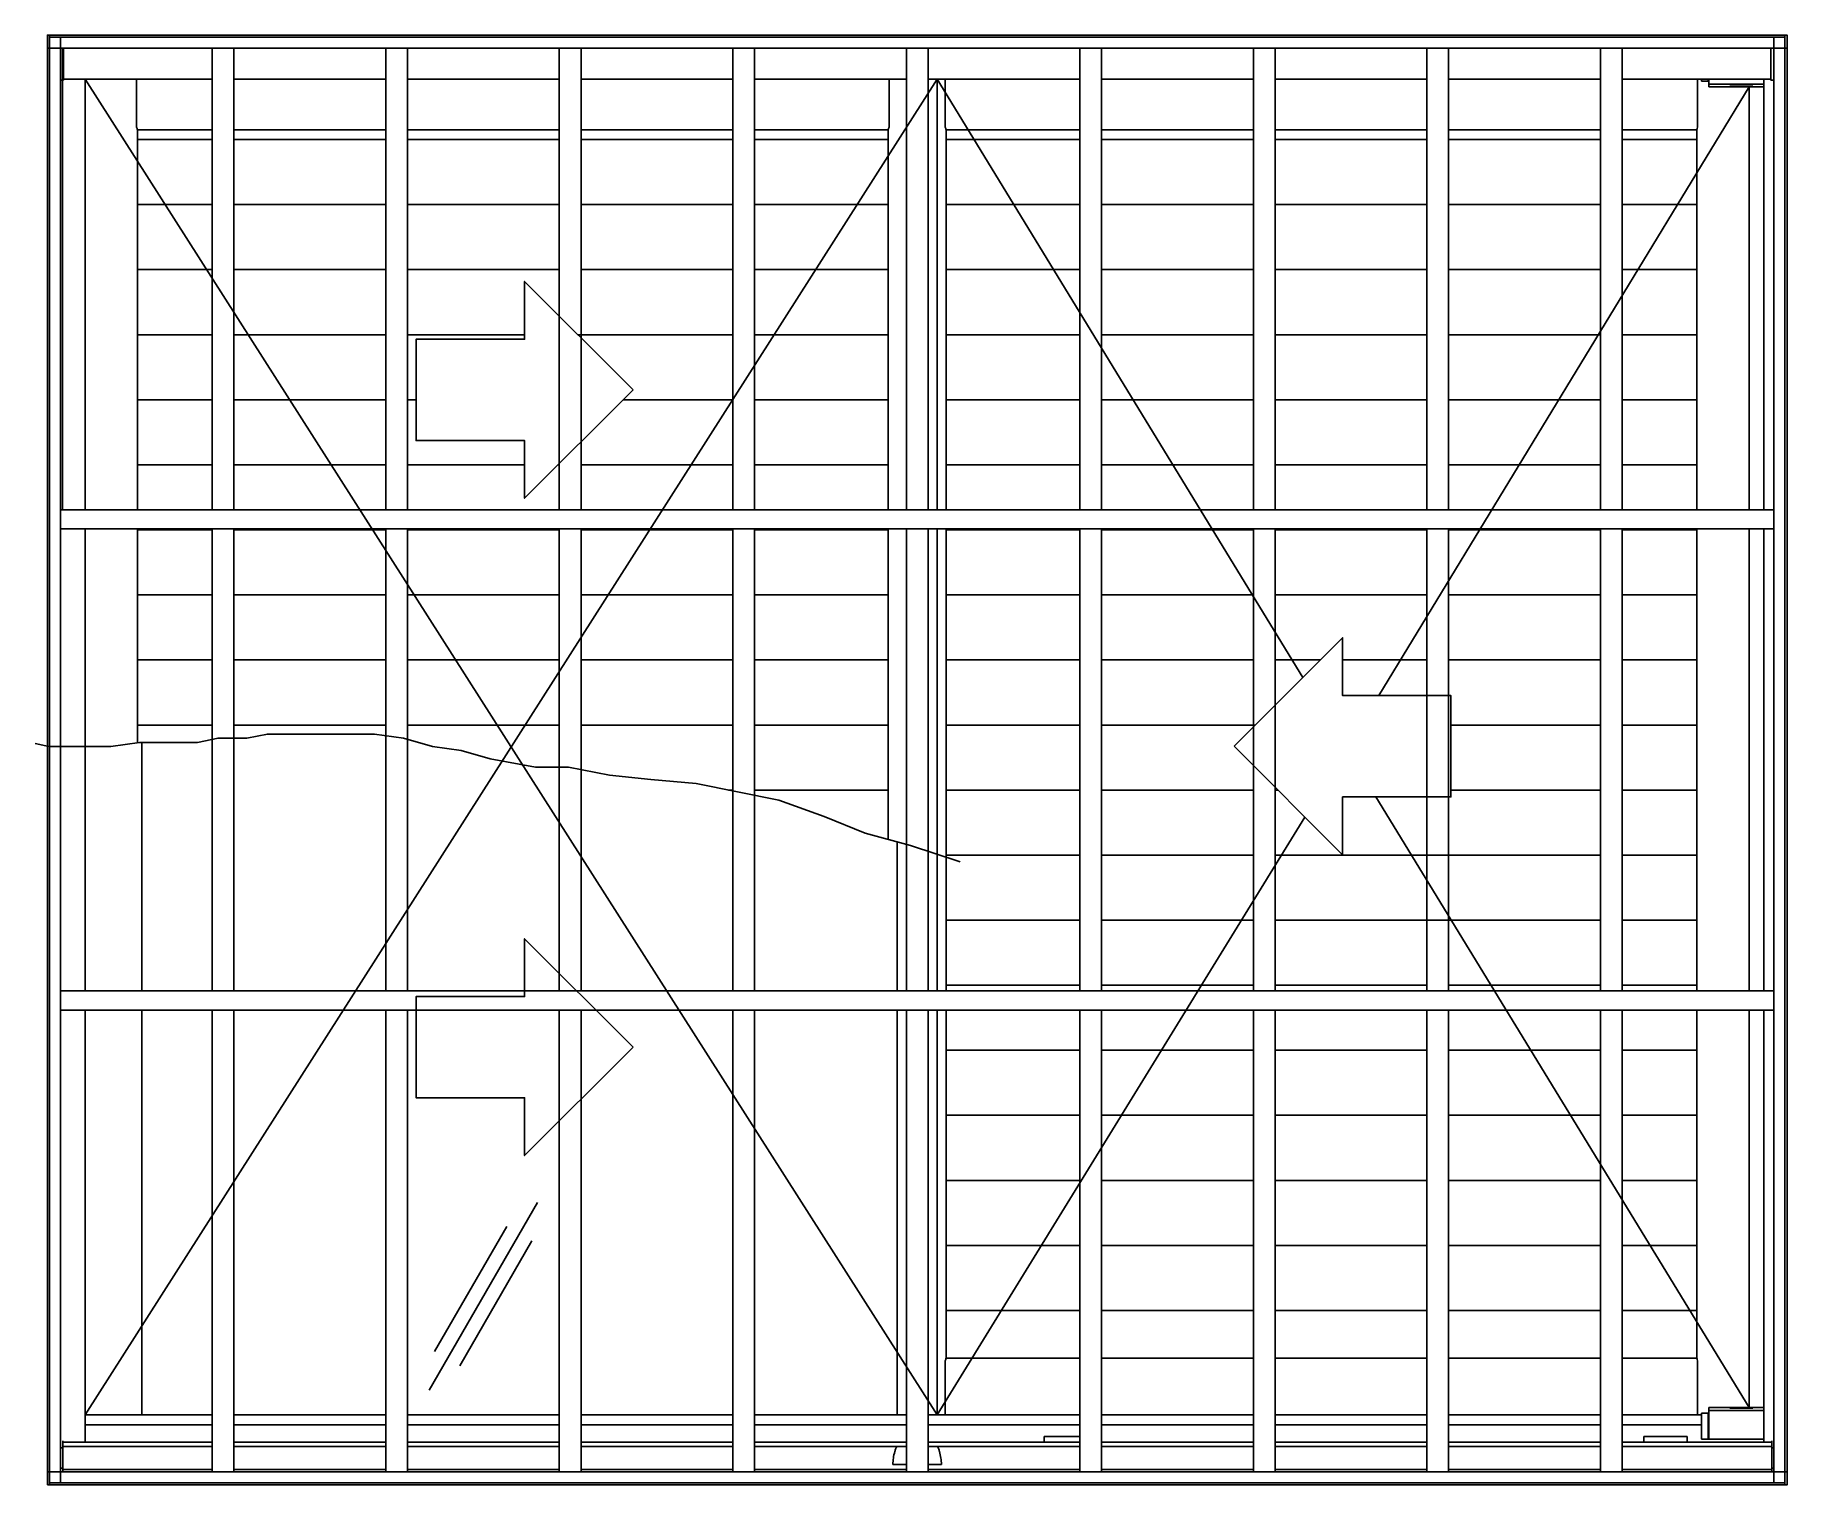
# Model space of a CAD drawing. Header units: millimetres. Extents: x 431.18 to 432.39, y 1059.79 to 1060.79.
import ezdxf

# ---------------------------------------------------------------- set-up
doc = ezdxf.new("R2010")
doc.units = ezdxf.units.MM
doc.header["$LTSCALE"] = 0.5
doc.layers.add('Gravia_Janelas', color=1, linetype='Continuous')

msp = doc.modelspace()

# ---------------------------------------------------------------- linework, layer by layer
at = {"layer": 'Gravia_Janelas'}
for p, q in [((432.3947, 1060.7911), (431.1932, 1060.7911)), ((431.1932, 1060.791), (431.1932, 1060.7911)), ((431.1932, 1060.791), (431.1932, 1060.7903)), ((431.1932, 1060.79), (431.1932, 1060.7903)), ((431.1932, 1060.79), (431.1932, 1060.7896)), ((431.1932, 1060.7896), (431.1932, 1059.7896)), ((431.1932, 1060.7896), (431.1936, 1060.7896)), ((431.1932, 1060.7892), (431.1932, 1060.7896)), ((432.3932, 1060.7896), (431.1932, 1060.7896)), ((431.2004, 1060.7896), (431.1936, 1060.7896)), ((431.2004, 1060.7896), (431.2008, 1060.7896)), ((431.2008, 1060.7892), (431.2008, 1060.7896)), ((432.3856, 1060.7896), (431.2008, 1060.7896)), ((432.3856, 1060.7896), (432.3856, 1060.7892)), ((432.3856, 1060.7896), (432.386, 1060.7896)), ((432.3928, 1060.7896), (432.386, 1060.7896)), ((432.3928, 1060.7896), (432.3932, 1060.7896)), ((432.3932, 1060.7911), (432.3932, 1060.791)), ((432.3932, 1060.7903), (432.3932, 1060.791)), ((432.3932, 1060.7903), (432.3932, 1060.79)), ((432.3932, 1060.7896), (432.3932, 1060.79)), ((432.3932, 1060.7896), (432.3932, 1059.7896)), ((432.3932, 1060.7896), (432.3932, 1060.7892)), ((432.3947, 1060.7911), (432.3947, 1059.7972)), ((431.1917, 1060.782), (431.1917, 1059.7881)), ((431.1917, 1060.782), (431.1918, 1060.782)), ((431.1924, 1060.782), (431.1918, 1060.782)), ((431.1924, 1060.782), (431.1927, 1060.782)), ((431.1932, 1060.782), (431.1927, 1060.782)), ((431.1932, 1060.7892), (431.1932, 1060.7825)), ((431.1932, 1060.782), (431.1932, 1060.7825)), ((431.1932, 1060.782), (431.1932, 1059.7972)), ((431.1932, 1060.782), (431.1936, 1060.782)), ((431.2003, 1060.782), (431.1936, 1060.782)), ((431.2003, 1060.782), (431.2008, 1060.782)), ((431.2008, 1060.7892), (431.2008, 1060.7824)), ((431.2008, 1060.782), (431.2008, 1060.7824)), ((432.3856, 1060.782), (431.2008, 1060.782)), ((431.2008, 1060.782), (431.2008, 1059.7972)), ((432.3856, 1060.782), (431.2008, 1060.782)), ((431.2008, 1060.782), (431.2008, 1059.7972)), ((431.2022, 1060.782), (431.2022, 1060.781)), ((431.2022, 1060.7806), (431.2022, 1060.781)), ((431.2022, 1060.7806), (431.2022, 1060.4626)), ((431.2028, 1060.7612), (431.2028, 1060.782)), ((431.3057, 1060.782), (431.3057, 1060.4626)), ((431.3207, 1060.782), (431.3207, 1060.4626)), ((431.4257, 1060.782), (431.4257, 1060.4626)), ((431.4407, 1060.782), (431.4407, 1060.4626)), ((431.5457, 1060.782), (431.5457, 1060.4626)), ((431.5607, 1060.782), (431.5607, 1060.4626)), ((431.6657, 1060.782), (431.6657, 1060.4626)), ((431.6807, 1060.782), (431.6807, 1060.4626)), ((431.7857, 1060.782), (431.7857, 1060.4626)), ((431.8007, 1060.782), (431.8007, 1060.4626)), ((431.9057, 1060.782), (431.9057, 1060.4626)), ((431.9207, 1060.782), (431.9207, 1060.4626)), ((432.0257, 1060.782), (432.0257, 1060.4626)), ((432.0407, 1060.782), (432.0407, 1060.4626)), ((432.1457, 1060.782), (432.1457, 1060.4626)), ((432.1607, 1060.782), (432.1607, 1060.4626)), ((432.2657, 1060.782), (432.2657, 1060.4626)), ((432.2807, 1060.782), (432.2807, 1060.4626)), ((432.3836, 1060.782), (432.3836, 1060.7612)), ((432.3856, 1060.7824), (432.3856, 1060.7892)), ((432.3856, 1060.7824), (432.3856, 1060.782)), ((432.3856, 1060.782), (432.3856, 1059.7972)), ((432.3856, 1060.782), (432.3856, 1059.7972)), ((432.3861, 1060.782), (432.3856, 1060.782)), ((432.3861, 1060.782), (432.3928, 1060.782)), ((432.3932, 1060.782), (432.3928, 1060.782)), ((432.3932, 1060.7825), (432.3932, 1060.7892)), ((432.3932, 1060.7825), (432.3932, 1060.782)), ((432.3932, 1060.782), (432.3932, 1059.7972)), ((432.3932, 1060.782), (432.3936, 1060.782)), ((432.3939, 1060.782), (432.3936, 1060.782)), ((432.3939, 1060.782), (432.3945, 1060.782)), ((432.3947, 1060.782), (432.3945, 1060.782)), ((431.2008, 1060.7599), (431.2028, 1060.7599)), ((431.2028, 1060.7612), (431.2028, 1060.7599)), ((431.2028, 1060.7606), (431.3057, 1060.7606)), ((431.2178, 1060.7606), (431.2178, 1060.4626)), ((431.2178, 1060.7606), (431.8069, 1059.8367)), ((431.2178, 1059.8367), (431.8069, 1060.7606)), ((431.3207, 1060.7606), (431.4257, 1060.7606)), ((431.4407, 1060.7606), (431.5457, 1060.7606)), ((431.5607, 1060.7606), (431.6657, 1060.7606)), ((431.6807, 1060.7606), (431.7857, 1060.7606)), ((431.8007, 1060.7606), (431.9057, 1060.7606)), ((431.8069, 1060.7606), (432.0599, 1060.3467)), ((431.8069, 1060.7606), (431.8069, 1060.4626)), ((431.9207, 1060.7606), (432.0257, 1060.7606)), ((432.0407, 1060.7606), (432.1457, 1060.7606)), ((432.3686, 1060.7552), (432.1125, 1060.3341)), ((432.1607, 1060.7606), (432.2657, 1060.7606)), ((432.2807, 1060.7606), (432.3836, 1060.7606)), ((432.3356, 1060.7606), (432.3356, 1060.7592)), ((432.3376, 1060.7592), (432.3356, 1060.7592)), ((432.3376, 1060.7592), (432.3401, 1060.7592)), ((432.3401, 1060.7606), (432.3401, 1060.7592)), ((432.3401, 1060.7592), (432.3406, 1060.7592)), ((432.3406, 1060.7572), (432.3406, 1060.7606)), ((432.3406, 1060.7552), (432.3406, 1060.7572)), ((432.3406, 1060.7572), (432.3786, 1060.7572)), ((432.3406, 1060.7552), (432.3551, 1060.7552)), ((432.3551, 1060.7557), (432.3711, 1060.7557)), ((432.3551, 1060.7552), (432.3551, 1060.7557)), ((432.3711, 1060.7557), (432.3551, 1060.7557)), ((432.3551, 1060.7557), (432.3551, 1060.7552)), ((432.3711, 1060.7552), (432.3551, 1060.7552)), ((432.3686, 1060.7552), (432.3686, 1060.4626)), ((432.3711, 1060.7557), (432.3711, 1060.7552)), ((432.3711, 1060.7557), (432.3711, 1060.7552)), ((432.3711, 1060.7552), (432.3786, 1060.7552)), ((432.3786, 1060.7606), (432.3786, 1060.4626)), ((432.3836, 1060.7599), (432.3836, 1060.7612)), ((432.3856, 1060.7599), (432.3836, 1060.7599)), ((431.2541, 1060.4626), (431.2541, 1060.7255)), ((431.2541, 1060.7188), (431.3057, 1060.7188)), ((431.3207, 1060.7188), (431.4257, 1060.7188)), ((431.4407, 1060.7188), (431.5457, 1060.7188)), ((431.5607, 1060.7188), (431.6657, 1060.7188)), ((431.6807, 1060.7188), (431.7731, 1060.7188)), ((431.7731, 1060.7255), (431.7731, 1060.4626)), ((431.8133, 1060.7255), (431.8133, 1060.4626)), ((431.8133, 1060.7188), (431.9057, 1060.7188)), ((431.9207, 1060.7188), (432.0257, 1060.7188)), ((432.0407, 1060.7188), (432.1457, 1060.7188)), ((432.1607, 1060.7188), (432.2657, 1060.7188)), ((432.2807, 1060.7188), (432.3323, 1060.7188)), ((432.3323, 1060.4626), (432.3323, 1060.7255)), ((431.2541, 1060.6738), (431.3057, 1060.6738)), ((431.3207, 1060.6738), (431.4257, 1060.6738)), ((431.4407, 1060.6738), (431.5457, 1060.6738)), ((431.5607, 1060.6738), (431.6657, 1060.6738)), ((431.6807, 1060.6738), (431.7731, 1060.6738)), ((431.8133, 1060.6738), (431.9057, 1060.6738)), ((431.9207, 1060.6738), (432.0257, 1060.6738)), ((432.0407, 1060.6738), (432.1457, 1060.6738)), ((432.1607, 1060.6738), (432.2657, 1060.6738)), ((432.2807, 1060.6738), (432.3323, 1060.6738)), ((431.2541, 1060.6288), (431.3057, 1060.6288)), ((431.3207, 1060.6288), (431.4257, 1060.6288)), ((431.4407, 1060.6288), (431.5457, 1060.6288)), ((431.5607, 1060.6288), (431.6657, 1060.6288)), ((431.6807, 1060.6288), (431.7731, 1060.6288)), ((431.8133, 1060.6288), (431.9057, 1060.6288)), ((431.9207, 1060.6288), (432.0257, 1060.6288)), ((432.0407, 1060.6288), (432.1457, 1060.6288)), ((432.1607, 1060.6288), (432.2657, 1060.6288)), ((432.2807, 1060.6288), (432.3323, 1060.6288)), ((431.2541, 1060.5838), (431.3057, 1060.5838)), ((431.3207, 1060.5838), (431.4257, 1060.5838)), ((431.4407, 1060.5838), (431.5217, 1060.5838)), ((431.5586, 1060.5838), (431.6657, 1060.5838)), ((431.6807, 1060.5838), (431.7731, 1060.5838)), ((431.8133, 1060.5838), (431.9057, 1060.5838)), ((431.9207, 1060.5838), (432.0257, 1060.5838)), ((432.0407, 1060.5838), (432.1457, 1060.5838)), ((432.1607, 1060.5838), (432.2657, 1060.5838)), ((432.2807, 1060.5838), (432.3323, 1060.5838)), ((431.2541, 1060.5388), (431.3057, 1060.5388)), ((431.3207, 1060.5388), (431.4257, 1060.5388)), ((431.4407, 1060.5388), (431.4467, 1060.5388)), ((431.5899, 1060.5388), (431.6657, 1060.5388)), ((431.6807, 1060.5388), (431.7731, 1060.5388)), ((431.8133, 1060.5388), (431.9057, 1060.5388)), ((431.9207, 1060.5388), (432.0257, 1060.5388)), ((432.0407, 1060.5388), (432.1457, 1060.5388)), ((432.1607, 1060.5388), (432.2657, 1060.5388)), ((432.2807, 1060.5388), (432.3323, 1060.5388)), ((431.2541, 1060.4938), (431.3057, 1060.4938)), ((431.3207, 1060.4938), (431.4257, 1060.4938)), ((431.4407, 1060.4938), (431.5217, 1060.4938)), ((431.5449, 1060.4938), (431.5457, 1060.4938)), ((431.5607, 1060.4938), (431.6657, 1060.4938)), ((431.6807, 1060.4938), (431.7731, 1060.4938)), ((431.8133, 1060.4938), (431.9057, 1060.4938)), ((431.9207, 1060.4938), (432.0257, 1060.4938)), ((432.0407, 1060.4938), (432.1457, 1060.4938)), ((432.1607, 1060.4938), (432.2657, 1060.4938)), ((432.2807, 1060.4938), (432.3323, 1060.4938)), ((432.3856, 1060.4626), (431.2008, 1060.4626)), ((432.3856, 1060.4494), (431.2008, 1060.4494)), ((431.2178, 1060.4494), (431.2178, 1060.1298)), ((431.2541, 1060.3016), (431.2541, 1060.4494)), ((431.2541, 1060.4488), (431.3057, 1060.4488)), ((431.3057, 1060.4494), (431.3057, 1060.1298)), ((431.3207, 1060.4494), (431.3207, 1060.1298)), ((431.3207, 1060.4488), (431.4257, 1060.4488)), ((431.4257, 1060.4494), (431.4257, 1060.1298)), ((431.4407, 1060.4494), (431.4407, 1060.1298)), ((431.4407, 1060.4488), (431.5457, 1060.4488)), ((431.5457, 1060.4494), (431.5457, 1060.1298)), ((431.5607, 1060.4494), (431.5607, 1060.1298)), ((431.5607, 1060.4488), (431.6657, 1060.4488)), ((431.6657, 1060.4494), (431.6657, 1060.1298)), ((431.6807, 1060.4494), (431.6807, 1060.1298)), ((431.6807, 1060.4488), (431.7731, 1060.4488)), ((431.7731, 1060.4494), (431.7731, 1060.2347)), ((431.7857, 1060.4494), (431.7857, 1060.1298)), ((431.8007, 1060.4494), (431.8007, 1060.1298)), ((431.8069, 1060.4494), (431.8069, 1060.1298)), ((431.8133, 1060.4494), (431.8133, 1060.1298)), ((431.8133, 1060.4488), (431.9057, 1060.4488)), ((431.9057, 1060.4494), (431.9057, 1060.1298)), ((431.9207, 1060.4494), (431.9207, 1060.1298)), ((431.9207, 1060.4488), (432.0257, 1060.4488)), ((432.0257, 1060.4494), (432.0257, 1060.1298)), ((432.0407, 1060.4494), (432.0407, 1060.1298)), ((432.0407, 1060.4488), (432.1457, 1060.4488)), ((432.1457, 1060.4494), (432.1457, 1060.1298)), ((432.1607, 1060.4494), (432.1607, 1060.1298)), ((432.1607, 1060.4488), (432.2657, 1060.4488)), ((432.2657, 1060.4494), (432.2657, 1060.1298)), ((432.2807, 1060.4494), (432.2807, 1060.1298)), ((432.2807, 1060.4488), (432.3323, 1060.4488)), ((432.3323, 1060.1298), (432.3323, 1060.4494)), ((432.3686, 1060.4494), (432.3686, 1060.1298)), ((432.3786, 1060.4494), (432.3786, 1060.1298)), ((431.2541, 1060.4038), (431.3057, 1060.4038)), ((431.3207, 1060.4038), (431.4257, 1060.4038)), ((431.4407, 1060.4038), (431.5457, 1060.4038)), ((431.5607, 1060.4038), (431.6657, 1060.4038)), ((431.6807, 1060.4038), (431.7731, 1060.4038)), ((431.8133, 1060.4038), (431.9057, 1060.4038)), ((431.9207, 1060.4038), (432.0257, 1060.4038)), ((432.0407, 1060.4038), (432.1457, 1060.4038)), ((432.1607, 1060.4038), (432.2657, 1060.4038)), ((432.2807, 1060.4038), (432.3323, 1060.4038)), ((431.2541, 1060.3588), (431.3057, 1060.3588)), ((431.3207, 1060.3588), (431.4257, 1060.3588)), ((431.4407, 1060.3588), (431.5457, 1060.3588)), ((431.5607, 1060.3588), (431.6657, 1060.3588)), ((431.6807, 1060.3588), (431.7731, 1060.3588)), ((431.8133, 1060.3588), (431.9057, 1060.3588)), ((431.9207, 1060.3588), (432.0257, 1060.3588)), ((432.0407, 1060.3588), (432.072, 1060.3588)), ((432.0873, 1060.3588), (432.1457, 1060.3588)), ((432.1607, 1060.3588), (432.2657, 1060.3588)), ((432.2807, 1060.3588), (432.3323, 1060.3588)), ((431.2541, 1060.3138), (431.3057, 1060.3138)), ((431.3207, 1060.3138), (431.4257, 1060.3138)), ((431.4407, 1060.3138), (431.5457, 1060.3138)), ((431.5607, 1060.3138), (431.6657, 1060.3138)), ((431.6807, 1060.3138), (431.7731, 1060.3138)), ((431.8133, 1060.3138), (431.9057, 1060.3138)), ((431.9207, 1060.3138), (432.027, 1060.3138)), ((432.1623, 1060.3138), (432.2657, 1060.3138)), ((432.2807, 1060.3138), (432.3323, 1060.3138)), ((431.2571, 1060.3018), (431.2571, 1060.1298)), ((431.6628, 1060.2688), (431.6657, 1060.2688)), ((431.6807, 1060.2688), (431.7731, 1060.2688)), ((431.8133, 1060.2688), (431.9057, 1060.2688)), ((431.9207, 1060.2688), (432.0257, 1060.2688)), ((432.0407, 1060.2688), (432.0427, 1060.2688)), ((432.1623, 1060.2688), (432.2657, 1060.2688)), ((432.2807, 1060.2688), (432.3323, 1060.2688)), ((432.1103, 1060.2641), (432.3686, 1059.8417)), ((432.0613, 1060.2501), (431.8069, 1059.8367)), ((431.7793, 1060.233), (431.7793, 1060.1298)), ((431.8133, 1060.2238), (431.9057, 1060.2238)), ((431.9207, 1060.2238), (432.0257, 1060.2238)), ((432.0407, 1060.2238), (432.2657, 1060.2238)), ((432.2807, 1060.2238), (432.3323, 1060.2238)), ((431.8133, 1060.1788), (431.9057, 1060.1788)), ((431.9207, 1060.1788), (432.0257, 1060.1788)), ((432.0407, 1060.1788), (432.2657, 1060.1788)), ((432.2807, 1060.1788), (432.3323, 1060.1788)), ((432.3856, 1060.1298), (431.2008, 1060.1298)), ((431.8133, 1060.1338), (431.9057, 1060.1338)), ((431.9207, 1060.1338), (432.0257, 1060.1338)), ((432.0407, 1060.1338), (432.1457, 1060.1338)), ((432.1607, 1060.1338), (432.2657, 1060.1338)), ((432.2807, 1060.1338), (432.3323, 1060.1338)), ((431.2008, 1060.1166), (432.3856, 1060.1166)), ((431.2178, 1060.1166), (431.2178, 1059.8177)), ((431.2571, 1060.1166), (431.2571, 1059.8367)), ((431.3057, 1060.1166), (431.3057, 1059.7972)), ((431.3207, 1060.1166), (431.3207, 1059.7972)), ((431.4257, 1060.1166), (431.4257, 1059.7972)), ((431.4407, 1060.1166), (431.4407, 1059.7972)), ((431.5457, 1060.1166), (431.5457, 1059.7972)), ((431.5607, 1060.1166), (431.5607, 1059.7972)), ((431.6657, 1060.1166), (431.6657, 1059.7972)), ((431.6807, 1060.1166), (431.6807, 1059.7972)), ((431.7793, 1060.1166), (431.7793, 1059.8367)), ((431.7857, 1060.1166), (431.7857, 1059.7972)), ((431.8007, 1060.1166), (431.8007, 1059.7972)), ((431.8069, 1060.1166), (431.8069, 1059.8367)), ((431.8133, 1060.1166), (431.8133, 1059.8758)), ((431.9057, 1060.1166), (431.9057, 1059.7972)), ((431.9207, 1060.1166), (431.9207, 1059.7972)), ((432.0257, 1060.1166), (432.0257, 1059.7972)), ((432.0407, 1060.1166), (432.0407, 1059.7972)), ((432.1457, 1060.1166), (432.1457, 1059.7972)), ((432.1607, 1060.1166), (432.1607, 1059.7972)), ((432.2657, 1060.1166), (432.2657, 1059.7972)), ((432.2807, 1060.1166), (432.2807, 1059.7972)), ((432.3323, 1059.8758), (432.3323, 1060.1166)), ((432.3686, 1060.1166), (432.3686, 1059.8417)), ((432.3786, 1060.1166), (432.3786, 1059.8177)), ((431.8133, 1060.0888), (431.9057, 1060.0888)), ((431.9207, 1060.0888), (432.0257, 1060.0888)), ((432.0407, 1060.0888), (432.1457, 1060.0888)), ((432.1607, 1060.0888), (432.2657, 1060.0888)), ((432.2807, 1060.0888), (432.3323, 1060.0888)), ((431.8133, 1060.0438), (431.9057, 1060.0438)), ((431.9207, 1060.0438), (432.0257, 1060.0438)), ((432.0407, 1060.0438), (432.1457, 1060.0438)), ((432.1607, 1060.0438), (432.2657, 1060.0438)), ((432.2807, 1060.0438), (432.3323, 1060.0438)), ((431.8133, 1059.9988), (431.9057, 1059.9988)), ((431.9207, 1059.9988), (432.0257, 1059.9988)), ((432.0407, 1059.9988), (432.1457, 1059.9988)), ((432.1607, 1059.9988), (432.2657, 1059.9988)), ((432.2807, 1059.9988), (432.3323, 1059.9988)), ((431.5307, 1059.9836), (431.4557, 1059.8537)), ((431.5095, 1059.967), (431.4595, 1059.8804)), ((431.5268, 1059.957), (431.4768, 1059.8704)), ((431.8133, 1059.9538), (431.9057, 1059.9538)), ((431.9207, 1059.9538), (432.0257, 1059.9538)), ((432.0407, 1059.9538), (432.1457, 1059.9538)), ((432.1607, 1059.9538), (432.2657, 1059.9538)), ((432.2807, 1059.9538), (432.3323, 1059.9538)), ((431.8133, 1059.9088), (431.9057, 1059.9088)), ((431.9207, 1059.9088), (432.0257, 1059.9088)), ((432.0407, 1059.9088), (432.1457, 1059.9088)), ((432.1607, 1059.9088), (432.2657, 1059.9088)), ((432.2807, 1059.9088), (432.3323, 1059.9088)), ((431.2178, 1059.8367), (431.3057, 1059.8367)), ((431.3207, 1059.8367), (431.4257, 1059.8367)), ((431.4407, 1059.8367), (431.5457, 1059.8367)), ((431.5607, 1059.8367), (431.6657, 1059.8367)), ((431.6807, 1059.8367), (431.7857, 1059.8367)), ((431.8007, 1059.8367), (431.9057, 1059.8367)), ((431.8069, 1059.8367), (431.9057, 1059.8367)), ((431.9207, 1059.8367), (432.0257, 1059.8367)), ((431.9207, 1059.8367), (432.0257, 1059.8367)), ((432.0407, 1059.8367), (432.1457, 1059.8367)), ((432.0407, 1059.8367), (432.1457, 1059.8367)), ((432.1607, 1059.8367), (432.2657, 1059.8367)), ((432.1607, 1059.8367), (432.2657, 1059.8367)), ((432.2807, 1059.8367), (432.3356, 1059.8367)), ((432.2807, 1059.8367), (432.3356, 1059.8367)), ((432.3356, 1059.8377), (432.3356, 1059.8197)), ((432.3356, 1059.8377), (432.3376, 1059.8377)), ((432.3401, 1059.8377), (432.3376, 1059.8377)), ((432.3406, 1059.8377), (432.3401, 1059.8377)), ((432.3401, 1059.8197), (432.3401, 1059.8377)), ((432.3406, 1059.8417), (432.3406, 1059.8397)), ((432.3551, 1059.8417), (432.3406, 1059.8417)), ((432.3406, 1059.8397), (432.3406, 1059.8197)), ((432.3786, 1059.8397), (432.3406, 1059.8397)), ((432.3551, 1059.8412), (432.3551, 1059.8417)), ((432.3551, 1059.8417), (432.3711, 1059.8417)), ((432.3551, 1059.8412), (432.3551, 1059.8417)), ((432.3711, 1059.8412), (432.3551, 1059.8412)), ((432.3551, 1059.8412), (432.3711, 1059.8412)), ((432.3786, 1059.8417), (432.3711, 1059.8417)), ((432.3711, 1059.8417), (432.3711, 1059.8412)), ((432.3711, 1059.8412), (432.3711, 1059.8417)), ((431.2178, 1059.8297), (431.3057, 1059.8297)), ((431.3207, 1059.8297), (431.4257, 1059.8297)), ((431.4407, 1059.8297), (431.5457, 1059.8297)), ((431.5607, 1059.8297), (431.6657, 1059.8297)), ((431.6807, 1059.8297), (431.7857, 1059.8297)), ((431.8007, 1059.8297), (431.9057, 1059.8297)), ((431.8811, 1059.8181), (431.8811, 1059.8217)), ((431.8811, 1059.8217), (431.9057, 1059.8217)), ((431.9207, 1059.8297), (432.0257, 1059.8297)), ((432.0407, 1059.8297), (432.1457, 1059.8297)), ((432.1607, 1059.8297), (432.2657, 1059.8297)), ((432.2807, 1059.8297), (432.3356, 1059.8297)), ((432.2956, 1059.8181), (432.2956, 1059.8217)), ((432.2956, 1059.8217), (432.3256, 1059.8217)), ((432.3256, 1059.8217), (432.3256, 1059.8181)), ((431.2008, 1059.8137), (431.2023, 1059.8137)), ((431.2023, 1059.8186), (431.2023, 1059.8154)), ((431.2023, 1059.8177), (431.2166, 1059.8177)), ((431.2023, 1059.8154), (431.2023, 1059.8137)), ((431.2023, 1059.8147), (431.3057, 1059.8147)), ((431.2023, 1059.7997), (431.2023, 1059.8137)), ((431.2176, 1059.8177), (431.2166, 1059.8177)), ((431.2176, 1059.8177), (431.3057, 1059.8177)), ((431.3207, 1059.8177), (431.4257, 1059.8177)), ((431.3207, 1059.8147), (431.4257, 1059.8147)), ((431.4407, 1059.8177), (431.5457, 1059.8177)), ((431.4407, 1059.8147), (431.5457, 1059.8147)), ((431.5607, 1059.8177), (431.6657, 1059.8177)), ((431.5607, 1059.8147), (431.6657, 1059.8147)), ((431.6807, 1059.8177), (431.7857, 1059.8177)), ((431.6807, 1059.8147), (431.7857, 1059.8147)), ((431.8007, 1059.8177), (431.9057, 1059.8177)), ((431.8007, 1059.8147), (431.9057, 1059.8147)), ((431.8811, 1059.8177), (431.8811, 1059.8181)), ((431.9207, 1059.8177), (432.0257, 1059.8177)), ((431.9207, 1059.8147), (432.0257, 1059.8147)), ((432.0407, 1059.8177), (432.1457, 1059.8177)), ((432.0407, 1059.8147), (432.1457, 1059.8147)), ((432.1607, 1059.8177), (432.2657, 1059.8177)), ((432.1607, 1059.8147), (432.2657, 1059.8147)), ((432.2807, 1059.8177), (432.3786, 1059.8177)), ((432.2807, 1059.8147), (432.3841, 1059.8147)), ((432.2956, 1059.8177), (432.2956, 1059.8181)), ((432.3256, 1059.8181), (432.3256, 1059.8177)), ((432.3376, 1059.8197), (432.3356, 1059.8197)), ((432.3376, 1059.8197), (432.3401, 1059.8197)), ((432.3401, 1059.8197), (432.3406, 1059.8197)), ((432.3786, 1059.8197), (432.3406, 1059.8197)), ((432.3792, 1059.8177), (432.3786, 1059.8177)), ((432.3792, 1059.8177), (432.3841, 1059.8177)), ((432.3841, 1059.8154), (432.3841, 1059.8186)), ((432.3841, 1059.8137), (432.3841, 1059.8154)), ((432.3841, 1059.8137), (432.3841, 1059.7997)), ((432.3841, 1059.8137), (432.3856, 1059.8137)), ((431.1918, 1059.7972), (431.1917, 1059.7972)), ((431.1918, 1059.7972), (431.1924, 1059.7972)), ((431.1927, 1059.7972), (431.1924, 1059.7972)), ((431.1927, 1059.7972), (431.1932, 1059.7972)), ((431.1932, 1059.7967), (431.1932, 1059.7972)), ((431.1936, 1059.7972), (431.1932, 1059.7972)), ((431.1932, 1059.7967), (431.1932, 1059.79)), ((431.1936, 1059.7972), (431.2003, 1059.7972)), ((431.2008, 1059.7972), (431.2003, 1059.7972)), ((431.2008, 1059.7997), (431.2023, 1059.7997)), ((431.2008, 1059.7972), (432.3856, 1059.7972)), ((431.2008, 1059.7968), (431.2008, 1059.7972)), ((431.2008, 1059.7972), (432.3856, 1059.7972)), ((431.2008, 1059.7968), (431.2008, 1059.79)), ((431.2023, 1059.7997), (431.2023, 1059.7987)), ((431.2023, 1059.7987), (431.3057, 1059.7987)), ((431.2023, 1059.7972), (431.2023, 1059.7987)), ((431.3207, 1059.7987), (431.4257, 1059.7987)), ((431.4407, 1059.7987), (431.5457, 1059.7987)), ((431.5607, 1059.7987), (431.6657, 1059.7987)), ((431.6807, 1059.7987), (431.7857, 1059.7987)), ((431.7777, 1059.8022), (431.7764, 1059.8022)), ((431.7777, 1059.8022), (431.779, 1059.8022)), ((431.7857, 1059.8022), (431.779, 1059.8022)), ((431.8073, 1059.8022), (431.8007, 1059.8022)), ((431.8007, 1059.7987), (431.9057, 1059.7987)), ((431.8073, 1059.8022), (431.8086, 1059.8022)), ((431.8099, 1059.8022), (431.8086, 1059.8022)), ((431.9207, 1059.7987), (432.0257, 1059.7987)), ((432.0407, 1059.7987), (432.1457, 1059.7987)), ((432.1607, 1059.7987), (432.2657, 1059.7987)), ((432.2807, 1059.7987), (432.3841, 1059.7987)), ((432.3841, 1059.7987), (432.3841, 1059.7997)), ((432.3841, 1059.7997), (432.3856, 1059.7997)), ((432.3841, 1059.7987), (432.3841, 1059.7972)), ((432.3842, 1059.7972), (432.3842, 1059.7982)), ((432.3856, 1059.7972), (432.3856, 1059.7968)), ((432.3856, 1059.7972), (432.3861, 1059.7972)), ((432.3856, 1059.79), (432.3856, 1059.7968)), ((432.3928, 1059.7972), (432.3861, 1059.7972)), ((432.3928, 1059.7972), (432.3932, 1059.7972)), ((432.3932, 1059.7972), (432.3932, 1059.7967)), ((432.3936, 1059.7972), (432.3932, 1059.7972)), ((432.3932, 1059.79), (432.3932, 1059.7967)), ((432.3936, 1059.7972), (432.3939, 1059.7972)), ((432.3945, 1059.7972), (432.3939, 1059.7972)), ((432.3945, 1059.7972), (432.3947, 1059.7972)), ((431.1917, 1059.7881), (432.3932, 1059.7881)), ((431.1932, 1059.7896), (431.1932, 1059.79)), ((431.1936, 1059.7896), (431.1932, 1059.7896)), ((431.1932, 1059.7896), (432.3932, 1059.7896)), ((431.1932, 1059.7896), (431.1932, 1059.7892)), ((431.1932, 1059.7889), (431.1932, 1059.7892)), ((431.1932, 1059.7889), (431.1932, 1059.7882)), ((431.1932, 1059.7881), (431.1932, 1059.7882)), ((431.1936, 1059.7896), (431.2004, 1059.7896)), ((431.2008, 1059.7896), (431.2004, 1059.7896)), ((431.2008, 1059.7896), (431.2008, 1059.79)), ((431.2008, 1059.7896), (432.3856, 1059.7896)), ((432.3856, 1059.79), (432.3856, 1059.7896)), ((432.386, 1059.7896), (432.3856, 1059.7896)), ((432.386, 1059.7896), (432.3928, 1059.7896)), ((432.3932, 1059.7896), (432.3928, 1059.7896)), ((432.3932, 1059.79), (432.3932, 1059.7896)), ((432.3932, 1059.7892), (432.3932, 1059.7896)), ((432.3932, 1059.7892), (432.3932, 1059.7889)), ((432.3932, 1059.7882), (432.3932, 1059.7889)), ((432.3932, 1059.7882), (432.3932, 1059.7881))]:
    msp.add_line(p, q, dxfattribs=at)
at = {"layer": 'Gravia_Janelas', "color": 2}
msp.add_lwpolyline([(431.1917, 1059.7881), (432.3947, 1059.7881), (432.3947, 1060.7911), (431.1917, 1060.7911)], close=True, dxfattribs=at)
at = {"layer": 'Gravia_Janelas', "flags": 128}
for points in [[(431.2534, 1060.7606), (431.2534, 1060.7274), (431.2537, 1060.7264), (431.2537, 1060.7264), (431.2537, 1060.7263), (431.2537, 1060.7263), (431.2537, 1060.7262), (431.2538, 1060.7262), (431.254, 1060.7255), (431.3057, 1060.7255)], [(431.6807, 1060.7255), (431.7731, 1060.7255), (431.7731, 1060.7255), (431.7731, 1060.7256), (431.7731, 1060.7256), (431.7732, 1060.7256), (431.7732, 1060.7257), (431.7732, 1060.7257), (431.7732, 1060.7257), (431.7732, 1060.7258), (431.7732, 1060.7258), (431.7732, 1060.7258), (431.7732, 1060.7259), (431.7733, 1060.7259), (431.7733, 1060.726), (431.7733, 1060.726), (431.7733, 1060.726), (431.7733, 1060.7261), (431.7733, 1060.7261), (431.7734, 1060.7262), (431.7734, 1060.7262), (431.7734, 1060.7263), (431.7734, 1060.7263), (431.7734, 1060.7264), (431.7734, 1060.7264), (431.7737, 1060.7274), (431.7737, 1060.7606)], [(431.9057, 1060.7255), (431.8132, 1060.7255), (431.813, 1060.726), (431.813, 1060.726), (431.813, 1060.726), (431.813, 1060.7261), (431.813, 1060.7261), (431.813, 1060.7262), (431.8129, 1060.7262), (431.8129, 1060.7263), (431.8129, 1060.7263), (431.8129, 1060.7264), (431.8129, 1060.7264), (431.8126, 1060.7274), (431.8126, 1060.7606)], [(432.3329, 1060.7606), (432.3329, 1060.7274), (432.3326, 1060.7264), (432.3326, 1060.7264), (432.3326, 1060.7263), (432.3326, 1060.7263), (432.3326, 1060.7262), (432.3326, 1060.7262), (432.3325, 1060.7261), (432.3325, 1060.7261), (432.3325, 1060.726), (432.3325, 1060.726), (432.3325, 1060.726), (432.3325, 1060.7259), (432.3324, 1060.7259), (432.3324, 1060.7258), (432.3324, 1060.7258), (432.3324, 1060.7258), (432.3324, 1060.7257), (432.3324, 1060.7257), (432.3324, 1060.7257), (432.3324, 1060.7256), (432.3323, 1060.7256), (432.3323, 1060.7256), (432.3323, 1060.7255), (432.3323, 1060.7255), (432.2807, 1060.7255)], [(431.3207, 1060.7255), (431.4257, 1060.7255)], [(431.4407, 1060.7255), (431.5457, 1060.7255)], [(431.5607, 1060.7255), (431.6657, 1060.7255)], [(432.0257, 1060.7255), (431.9207, 1060.7255)], [(432.1457, 1060.7255), (432.0407, 1060.7255)], [(432.2657, 1060.7255), (432.1607, 1060.7255)], [(431.8126, 1059.8367), (431.8126, 1059.8739), (431.8129, 1059.8749), (431.8129, 1059.8749), (431.8129, 1059.875), (431.8129, 1059.875), (431.8129, 1059.8751), (431.813, 1059.8751), (431.813, 1059.8751), (431.813, 1059.8752), (431.813, 1059.8752), (431.813, 1059.8753), (431.813, 1059.8753), (431.813, 1059.8754), (431.8131, 1059.8754), (431.8131, 1059.8754), (431.8131, 1059.8755), (431.8131, 1059.8755), (431.8131, 1059.8756), (431.8131, 1059.8756), (431.8131, 1059.8756), (431.8131, 1059.8757), (431.8132, 1059.8757), (431.8132, 1059.8757), (431.8132, 1059.8758), (431.8132, 1059.8758), (431.9057, 1059.8758)], [(431.9207, 1059.8758), (432.0257, 1059.8758)], [(432.0407, 1059.8758), (432.1457, 1059.8758)], [(432.1607, 1059.8758), (432.2657, 1059.8758)], [(432.2807, 1059.8758), (432.3323, 1059.8758), (432.3325, 1059.8754), (432.3325, 1059.8753), (432.3325, 1059.8753), (432.3325, 1059.8752), (432.3325, 1059.8752), (432.3325, 1059.8751), (432.3326, 1059.8751), (432.3326, 1059.8751), (432.3326, 1059.875), (432.3326, 1059.875), (432.3326, 1059.8749), (432.3326, 1059.8749), (432.3329, 1059.8739), (432.3329, 1059.8367)], [(431.7784, 1059.8133), (431.7784, 1059.8133), (431.7784, 1059.8134), (431.7784, 1059.8134), (431.7784, 1059.8134), (431.7784, 1059.8134), (431.7784, 1059.8134), (431.7784, 1059.8134), (431.7784, 1059.8134), (431.7784, 1059.8134), (431.7784, 1059.8134), (431.7784, 1059.8134), (431.7785, 1059.8135), (431.7785, 1059.8135), (431.7785, 1059.8135), (431.7785, 1059.8135), (431.7785, 1059.8135), (431.7785, 1059.8135), (431.7785, 1059.8135), (431.7785, 1059.8135), (431.7785, 1059.8135), (431.7785, 1059.8135), (431.7785, 1059.8136), (431.7785, 1059.8136), (431.7785, 1059.8136)], [(431.7785, 1059.8136), (431.7785, 1059.8136), (431.7786, 1059.8137), (431.7786, 1059.8138), (431.7786, 1059.8138), (431.7786, 1059.8139), (431.7787, 1059.814), (431.7787, 1059.814), (431.7788, 1059.8141), (431.7788, 1059.8141), (431.7788, 1059.8142), (431.7789, 1059.8142), (431.7789, 1059.8143), (431.779, 1059.8143), (431.779, 1059.8144), (431.779, 1059.8144), (431.7791, 1059.8145), (431.7791, 1059.8145), (431.7792, 1059.8145), (431.7792, 1059.8146), (431.7792, 1059.8146), (431.7793, 1059.8146), (431.7793, 1059.8147), (431.7794, 1059.8147), (431.7794, 1059.8147)], [(431.8069, 1059.8147), (431.8069, 1059.8147), (431.807, 1059.8147), (431.807, 1059.8146), (431.8071, 1059.8146), (431.8071, 1059.8146), (431.8072, 1059.8145), (431.8072, 1059.8145), (431.8072, 1059.8145), (431.8073, 1059.8144), (431.8073, 1059.8144), (431.8074, 1059.8143), (431.8074, 1059.8143), (431.8074, 1059.8142), (431.8075, 1059.8142), (431.8075, 1059.8141), (431.8075, 1059.8141), (431.8076, 1059.814), (431.8076, 1059.814), (431.8077, 1059.8139), (431.8077, 1059.8138), (431.8077, 1059.8138), (431.8078, 1059.8137), (431.8078, 1059.8136), (431.8078, 1059.8136)], [(431.8078, 1059.8136), (431.8078, 1059.8136), (431.8078, 1059.8136), (431.8078, 1059.8135), (431.8078, 1059.8135), (431.8078, 1059.8135), (431.8078, 1059.8135), (431.8078, 1059.8135), (431.8078, 1059.8135), (431.8078, 1059.8135), (431.8078, 1059.8135), (431.8078, 1059.8135), (431.8079, 1059.8135), (431.8079, 1059.8134), (431.8079, 1059.8134), (431.8079, 1059.8134), (431.8079, 1059.8134), (431.8079, 1059.8134), (431.8079, 1059.8134), (431.8079, 1059.8134), (431.8079, 1059.8134), (431.8079, 1059.8134), (431.8079, 1059.8134), (431.8079, 1059.8133), (431.8079, 1059.8133)]]:
    msp.add_lwpolyline(points, dxfattribs=at)
at = {"layer": 'Gravia_Janelas'}
for points in [[(431.5967, 1060.5456), (431.5217, 1060.4706), (431.5217, 1060.5106), (431.4467, 1060.5106), (431.4467, 1060.5806), (431.5217, 1060.5806), (431.5217, 1060.6206), (431.5967, 1060.5456)], [(432.0123, 1060.2991), (432.0873, 1060.3741), (432.0873, 1060.3341), (432.1623, 1060.3341), (432.1623, 1060.2641), (432.0873, 1060.2641), (432.0873, 1060.2241), (432.0123, 1060.2991)], [(431.5967, 1060.0909), (431.5217, 1060.1659), (431.5217, 1060.1259), (431.4467, 1060.1259), (431.4467, 1060.0559), (431.5217, 1060.0559), (431.5217, 1060.0159), (431.5967, 1060.0909)]]:
    msp.add_lwpolyline(points, close=True, dxfattribs=at)
msp.add_lwpolyline([(431.8229, 1060.2191), (431.7886, 1060.2305), (431.7573, 1060.239), (431.7288, 1060.2505), (431.6974, 1060.2619), (431.6689, 1060.2676), (431.6404, 1060.2733), (431.609, 1060.2761), (431.5805, 1060.279), (431.552, 1060.2847), (431.5292, 1060.2847), (431.4979, 1060.2904), (431.4779, 1060.2961), (431.4579, 1060.299), (431.438, 1060.3047), (431.418, 1060.3075), (431.4038, 1060.3075), (431.3895, 1060.3075), (431.3753, 1060.3075), (431.361, 1060.3075), (431.3439, 1060.3075), (431.3297, 1060.3047), (431.3097, 1060.3047), (431.2954, 1060.3018), (431.2812, 1060.3018), (431.2555, 1060.3018), (431.2356, 1060.299), (431.2128, 1060.299), (431.1928, 1060.299), (431.1832, 1060.3011)], dxfattribs=at)
for centre, start, end in [((431.8084, 1059.8022), 163.6817, 180), ((431.8084, 1059.8022), 159.6191, 163.6817), ((431.7779, 1059.8022), 16.3183, 20.3809), ((431.7779, 1059.8022), 0, 16.3183)]:
    msp.add_arc(centre, 0.032, start, end, dxfattribs=at)

doc.saveas('drawing.dxf')
